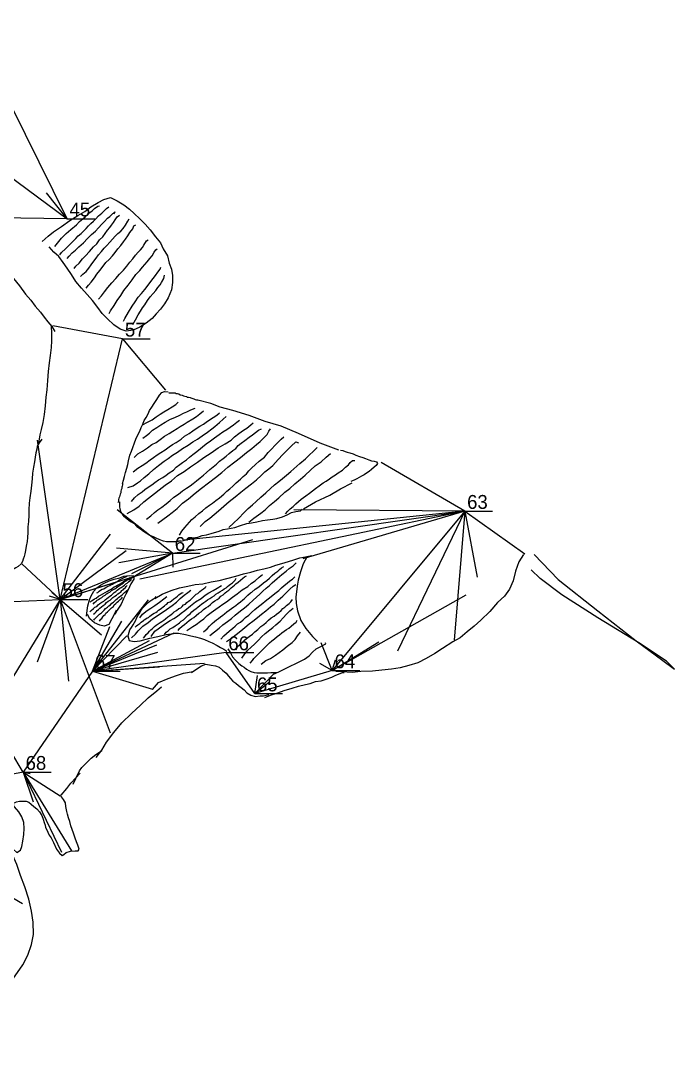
# Model space of a CAD drawing. Extents: x 3.2 to 43.1, y -48.1 to 3.7.
# Drawn here: x 28.92 to 43.08, y -24.89 to -2.64 of the extents above; entities that cross this region are included whole.
import ezdxf

# ---------------------------------------------------------------- set-up
doc = ezdxf.new("R2010")
doc.units = 0
doc.linetypes.add('L_BORDER', pattern=[0])
doc.linetypes.add('L_WALL', pattern=[0])
for name, color, linetype in [('LEG', 1, 'Continuous'), ('SCRAP_0', 7, 'Continuous'), ('SPLAY', 2, 'Continuous'), ('STATION', 3, 'Continuous')]:
    doc.layers.add(name, color=color, linetype=linetype)

msp = doc.modelspace()

# ---------------------------------------------------------------- linework, layer by layer
at = {"layer": 'LEG'}
for p, q in [((24.11, -2.64, -1), (29.93, -6.93, -1)), ((29.78, -15.17, -1), (31.13, -9.53, -1)), ((32.21, -14.17, -1), (38.54, -13.26, -1)), ((38.54, -13.26, -1), (35.67, -16.71, -1)), ((29.78, -15.17, -1), (32.21, -14.17, -1)), ((26.67, -15.31, -1), (29.78, -15.17, -1)), ((33.37, -16.32, -1), (30.48, -16.72, -1)), ((33.99, -17.21, -1), (33.37, -16.32, -1)), ((30.48, -16.72, -1), (28.98, -18.91, -1)), ((35.67, -16.71, -1), (33.99, -17.21, -1)), ((28.98, -18.91, -1), (27.69, -19.16, -1))]:
    msp.add_line(p, q, dxfattribs=at)
at = {"layer": 'SCRAP_0', "color": 90, "linetype": 'L_border', "flags": 128}
for points in [[(29.39, -7.42), (29.52, -7.31), (29.63, -7.21), (29.81, -7.1), (29.99, -6.97), (30.16, -6.86), (30.31, -6.77), (30.44, -6.67), (30.6, -6.58), (30.72, -6.51), (30.87, -6.47), (31.01, -6.54), (31.16, -6.63), (31.28, -6.72), (31.38, -6.82), (31.5, -6.93), (31.62, -7.05), (31.73, -7.17), (31.84, -7.32), (31.95, -7.45), (32.01, -7.58), (32.1, -7.73), (32.14, -7.89), (32.19, -8.02), (32.21, -8.16), (32.21, -8.31), (32.19, -8.47), (32.12, -8.64), (32.04, -8.77), (31.95, -8.89), (31.86, -8.99), (31.77, -9.09), (31.64, -9.19), (31.5, -9.28), (31.36, -9.34), (31.21, -9.36), (31.08, -9.32), (30.94, -9.23), (30.8, -9.1), (30.69, -8.98), (30.59, -8.85), (30.48, -8.7), (30.36, -8.57), (30.24, -8.43), (30.12, -8.29), (30.02, -8.14), (29.93, -8), (29.84, -7.88), (29.75, -7.75), (29.64, -7.65), (29.54, -7.54)], [(29.66, -7.53), (29.72, -7.46), (29.81, -7.35), (29.91, -7.25), (30.01, -7.16), (30.13, -7.06), (30.2, -6.99), (30.27, -6.93), (30.33, -6.88), (30.4, -6.81), (30.47, -6.76), (30.52, -6.71), (30.59, -6.66), (30.63, -6.65)], [(29.77, -7.71), (29.81, -7.66), (29.89, -7.58), (29.97, -7.5), (30.05, -7.42), (30.12, -7.36), (30.17, -7.3), (30.23, -7.25), (30.28, -7.2), (30.34, -7.14), (30.39, -7.08), (30.44, -7.03), (30.5, -6.98), (30.55, -6.93), (30.61, -6.87), (30.68, -6.81), (30.74, -6.75), (30.78, -6.71), (30.83, -6.67)], [(29.93, -7.79), (29.97, -7.74), (30.04, -7.67), (30.11, -7.61), (30.18, -7.54), (30.28, -7.45), (30.37, -7.36), (30.46, -7.27), (30.54, -7.2), (30.61, -7.13), (30.68, -7.05), (30.74, -6.99), (30.8, -6.92), (30.85, -6.88), (30.9, -6.84), (30.96, -6.78), (30.94, -6.83)], [(30.08, -8.01), (30.12, -7.96), (30.19, -7.89), (30.26, -7.8), (30.33, -7.73), (30.41, -7.64), (30.5, -7.54), (30.57, -7.47), (30.63, -7.39), (30.7, -7.32), (30.75, -7.25), (30.8, -7.18), (30.85, -7.12), (30.89, -7.07), (30.93, -7.01), (30.97, -6.95), (31.01, -6.89), (31.06, -6.85)], [(27.8, -7.04), (27.87, -7.21), (28.01, -7.38), (28.17, -7.51), (28.31, -7.67), (28.47, -7.85), (28.6, -8.04), (28.77, -8.22), (28.9, -8.38), (29.03, -8.56), (29.14, -8.69), (29.24, -8.82), (29.35, -8.95), (29.43, -9.06), (29.51, -9.16), (29.6, -9.26), (29.66, -9.37)], [(30.22, -8.18), (30.27, -8.13), (30.34, -8.07), (30.4, -8), (30.45, -7.93), (30.51, -7.85), (30.56, -7.78), (30.61, -7.71), (30.67, -7.64), (30.73, -7.57), (30.79, -7.51), (30.85, -7.44), (30.91, -7.37), (30.97, -7.31), (31.03, -7.25), (31.09, -7.2), (31.14, -7.14), (31.19, -7.07), (31.24, -6.98), (31.27, -6.93)], [(30.34, -8.43), (30.39, -8.37), (30.45, -8.3), (30.52, -8.21), (30.57, -8.13), (30.64, -8.05), (30.71, -7.96), (30.77, -7.88), (30.84, -7.81), (30.91, -7.73), (30.97, -7.66), (31.03, -7.58), (31.09, -7.51), (31.15, -7.43), (31.19, -7.37), (31.24, -7.3), (31.29, -7.23), (31.35, -7.15), (31.37, -7.08), (31.42, -7.06)], [(30.61, -8.67), (30.67, -8.6), (30.74, -8.51), (30.81, -8.42), (30.9, -8.32), (30.98, -8.22), (31.06, -8.13), (31.15, -8.04), (31.22, -7.96), (31.29, -7.87), (31.35, -7.8), (31.41, -7.72), (31.47, -7.65), (31.52, -7.6), (31.56, -7.55), (31.59, -7.5), (31.65, -7.41), (31.68, -7.39)], [(30.84, -8.98), (30.87, -8.92), (30.95, -8.81), (31.01, -8.7), (31.09, -8.59), (31.16, -8.48), (31.25, -8.37), (31.34, -8.25), (31.42, -8.14), (31.5, -8.05), (31.56, -7.98), (31.61, -7.92), (31.66, -7.86), (31.72, -7.79), (31.77, -7.73), (31.81, -7.65), (31.85, -7.6), (31.88, -7.58)], [(31.15, -9.15), (31.18, -9.09), (31.26, -8.95), (31.34, -8.82), (31.4, -8.73), (31.47, -8.63), (31.54, -8.55), (31.61, -8.46), (31.68, -8.37), (31.74, -8.29), (31.79, -8.22), (31.84, -8.16), (31.89, -8.09), (31.94, -8.02), (31.96, -7.98)], [(31.35, -9.22), (31.41, -9.12), (31.47, -9.01), (31.52, -8.93), (31.56, -8.86), (31.61, -8.79), (31.67, -8.7), (31.73, -8.62), (31.79, -8.55), (31.85, -8.48), (31.89, -8.42), (31.94, -8.36), (31.97, -8.31), (32.02, -8.22), (32.04, -8.15)], [(29.58, -9.25), (29.59, -9.42), (29.59, -9.57), (29.58, -9.72), (29.56, -9.89), (29.54, -10.05), (29.52, -10.24), (29.5, -10.43), (29.49, -10.63), (29.47, -10.79), (29.45, -10.98), (29.43, -11.17), (29.4, -11.34), (29.37, -11.49), (29.34, -11.61), (29.32, -11.7), (29.31, -11.77)], [(31.13, -12.66), (31.15, -12.59), (31.17, -12.51), (31.19, -12.42), (31.22, -12.33), (31.24, -12.25), (31.26, -12.17), (31.29, -12.05), (31.32, -11.96), (31.35, -11.88), (31.39, -11.78), (31.42, -11.7), (31.46, -11.61), (31.5, -11.53), (31.53, -11.45), (31.57, -11.38), (31.6, -11.3), (31.64, -11.23), (31.68, -11.15), (31.71, -11.08), (31.76, -11.01), (31.81, -10.93), (31.87, -10.84), (31.93, -10.75), (31.98, -10.69), (32.04, -10.67), (32.12, -10.68)], [(31.56, -11.39), (31.67, -11.33), (31.77, -11.28), (31.86, -11.22), (31.94, -11.16), (32.02, -11.11), (32.11, -11.06), (32.2, -11), (32.28, -10.95), (32.33, -10.9)], [(32.13, -10.7), (32.16, -10.7), (32.2, -10.7), (32.23, -10.7), (32.27, -10.7), (32.29, -10.71), (32.32, -10.71), (32.35, -10.72), (32.38, -10.74), (32.42, -10.75), (32.45, -10.76), (32.48, -10.77), (32.51, -10.78), (32.53, -10.79), (32.56, -10.79), (32.59, -10.8), (32.61, -10.81), (32.65, -10.82), (32.67, -10.83), (32.7, -10.84), (32.73, -10.85), (32.75, -10.85), (32.77, -10.86)], [(35.81, -11.94), (35.41, -11.79), (34.94, -11.58), (34.56, -11.42), (34.22, -11.32), (33.87, -11.19), (33.52, -11.08), (33.24, -11.01), (33.04, -10.93), (32.76, -10.86)], [(31.38, -12.1), (31.46, -12.02), (31.56, -11.96), (31.67, -11.89), (31.76, -11.82), (31.86, -11.77), (31.94, -11.71), (32.04, -11.64), (32.14, -11.58), (32.22, -11.53), (32.31, -11.47), (32.38, -11.43), (32.46, -11.38), (32.53, -11.33), (32.65, -11.26), (32.73, -11.21), (32.8, -11.15), (32.88, -11.09)], [(31.57, -11.68), (31.65, -11.62), (31.71, -11.57), (31.78, -11.51), (31.87, -11.45), (31.96, -11.39), (32.05, -11.33), (32.17, -11.27), (32.26, -11.23), (32.37, -11.18), (32.45, -11.14), (32.52, -11.11), (32.61, -11.07), (32.7, -11.03)], [(31.24, -12.75), (31.36, -12.71), (31.45, -12.65), (31.52, -12.6), (31.6, -12.53), (31.7, -12.45), (31.8, -12.36), (31.91, -12.27), (32.03, -12.18), (32.12, -12.12), (32.21, -12.05), (32.32, -11.98), (32.43, -11.9), (32.55, -11.83), (32.65, -11.76), (32.75, -11.7), (32.85, -11.63), (32.97, -11.55), (33.06, -11.48), (33.13, -11.43), (33.23, -11.34), (33.31, -11.27), (33.37, -11.21)], [(31.32, -13.05), (31.39, -12.97), (31.47, -12.9), (31.55, -12.84), (31.61, -12.79), (31.68, -12.74), (31.76, -12.69), (31.83, -12.64), (31.91, -12.58), (32, -12.53), (32.07, -12.48), (32.14, -12.43), (32.23, -12.37), (32.29, -12.31), (32.37, -12.25), (32.43, -12.21), (32.51, -12.15), (32.58, -12.09), (32.65, -12.03), (32.71, -11.99), (32.77, -11.94), (32.86, -11.87), (32.94, -11.8), (33.03, -11.74), (33.12, -11.67), (33.22, -11.6), (33.3, -11.54), (33.39, -11.49), (33.46, -11.44), (33.53, -11.39), (33.6, -11.33), (33.66, -11.29)], [(31.36, -12.41), (31.46, -12.33), (31.55, -12.27), (31.63, -12.22), (31.73, -12.15), (31.8, -12.1), (31.88, -12.04), (31.96, -11.99), (32.05, -11.93), (32.14, -11.87), (32.21, -11.82), (32.29, -11.77), (32.4, -11.7), (32.47, -11.64), (32.57, -11.58), (32.65, -11.52), (32.72, -11.47), (32.8, -11.42), (32.88, -11.38), (32.94, -11.33), (33.01, -11.28), (33.09, -11.23), (33.17, -11.18), (33.23, -11.13)], [(31.23, -13.31), (31.37, -13.23), (31.49, -13.15), (31.59, -13.06), (31.69, -12.98), (31.82, -12.88), (31.92, -12.8), (32.05, -12.7), (32.19, -12.6), (32.32, -12.49), (32.46, -12.4), (32.6, -12.3), (32.75, -12.2), (32.89, -12.1), (33.05, -12), (33.2, -11.89), (33.35, -11.8), (33.48, -11.72), (33.55, -11.65), (33.65, -11.58), (33.75, -11.51), (33.82, -11.46), (33.91, -11.39), (33.96, -11.35)], [(31.65, -13.43), (31.74, -13.36), (31.82, -13.29), (31.89, -13.23), (31.98, -13.17), (32.07, -13.1), (32.16, -13.03), (32.24, -12.96), (32.34, -12.89), (32.43, -12.82), (32.51, -12.76), (32.59, -12.71), (32.66, -12.66), (32.73, -12.6), (32.81, -12.54), (32.88, -12.48), (32.95, -12.42), (33.02, -12.36), (33.09, -12.3), (33.16, -12.24), (33.23, -12.18), (33.31, -12.12), (33.37, -12.07), (33.44, -12.01), (33.52, -11.95), (33.58, -11.9), (33.63, -11.84), (33.7, -11.79), (33.78, -11.73), (33.87, -11.66), (33.94, -11.61), (34.01, -11.56), (34.07, -11.51), (34.14, -11.48)], [(31.89, -13.52), (32, -13.44), (32.11, -13.36), (32.2, -13.29), (32.31, -13.2), (32.43, -13.09), (32.56, -12.99), (32.7, -12.87), (32.84, -12.76), (32.99, -12.65), (33.14, -12.53), (33.28, -12.42), (33.41, -12.31), (33.56, -12.19), (33.68, -12.1), (33.81, -11.99), (33.93, -11.9), (34.03, -11.82), (34.11, -11.75), (34.18, -11.68), (34.26, -11.6), (34.3, -11.53), (34.33, -11.48)], [(29.38, -11.7), (29.32, -11.78), (29.28, -11.85), (29.27, -11.92), (29.25, -12), (29.24, -12.09), (29.22, -12.19), (29.2, -12.31), (29.18, -12.44), (29.17, -12.56), (29.16, -12.7), (29.14, -12.83), (29.12, -12.97), (29.11, -13.09), (29.1, -13.23), (29.1, -13.35), (29.09, -13.48), (29.08, -13.6), (29.08, -13.72), (29.07, -13.83), (29.06, -13.92), (29.04, -14.02), (29.03, -14.11), (29.01, -14.18), (29, -14.24), (28.98, -14.3), (28.96, -14.35), (28.93, -14.4), (28.87, -14.46), (28.82, -14.49), (28.78, -14.51), (28.7, -14.53), (28.61, -14.54), (28.54, -14.55), (28.48, -14.55)], [(32.36, -13.78), (32.41, -13.69), (32.48, -13.61), (32.58, -13.5), (32.63, -13.44), (32.7, -13.38), (32.78, -13.31), (32.86, -13.25), (32.93, -13.19), (33.01, -13.13), (33.08, -13.09), (33.15, -13.03), (33.23, -12.97), (33.32, -12.89), (33.39, -12.83), (33.45, -12.78), (33.52, -12.72), (33.59, -12.65), (33.68, -12.57), (33.74, -12.51), (33.81, -12.45), (33.86, -12.39), (33.92, -12.33), (34.01, -12.25), (34.09, -12.18), (34.2, -12.09), (34.28, -11.99), (34.36, -11.91), (34.43, -11.84), (34.49, -11.77), (34.56, -11.7), (34.62, -11.65)], [(32.81, -13.59), (32.92, -13.48), (33.02, -13.41), (33.11, -13.33), (33.21, -13.25), (33.32, -13.15), (33.44, -13.05), (33.57, -12.95), (33.69, -12.85), (33.8, -12.76), (33.92, -12.67), (34.03, -12.58), (34.13, -12.49), (34.21, -12.41), (34.3, -12.34), (34.38, -12.27), (34.5, -12.14), (34.6, -12.03), (34.7, -11.93), (34.78, -11.85), (34.88, -11.76), (34.94, -11.78)], [(33.43, -13.61), (33.53, -13.52), (33.64, -13.42), (33.76, -13.29), (33.85, -13.2), (33.94, -13.12), (34.02, -13.05), (34.12, -12.96), (34.23, -12.86), (34.33, -12.77), (34.42, -12.69), (34.51, -12.62), (34.59, -12.55), (34.68, -12.48), (34.77, -12.4), (34.84, -12.34), (34.97, -12.23), (35.09, -12.13), (35.18, -12.04), (35.26, -11.97), (35.34, -11.88)], [(33.86, -13.5), (33.97, -13.41), (34.12, -13.3), (34.22, -13.23), (34.31, -13.14), (34.42, -13.05), (34.51, -12.97), (34.64, -12.85), (34.75, -12.77), (34.86, -12.67), (34.98, -12.57), (35.08, -12.48), (35.2, -12.37), (35.3, -12.28), (35.43, -12.19), (35.54, -12.09), (35.63, -12.01)], [(35.85, -11.94), (35.9, -11.95), (35.95, -11.97), (35.99, -11.98), (36.05, -12), (36.12, -12.02), (36.18, -12.05), (36.26, -12.08), (36.33, -12.1), (36.39, -12.12), (36.46, -12.15), (36.52, -12.17), (36.58, -12.18), (36.63, -12.19), (36.65, -12.23), (36.62, -12.27), (36.58, -12.31), (36.52, -12.36), (36.47, -12.4), (36.43, -12.42), (36.36, -12.47), (36.3, -12.5), (36.25, -12.53), (36.2, -12.56), (36.16, -12.58), (36.11, -12.6), (36.07, -12.62)], [(34.66, -13.32), (34.71, -13.26), (34.76, -13.21), (34.82, -13.16), (34.88, -13.1), (34.94, -13.05), (35, -13), (35.1, -12.93), (35.18, -12.87), (35.24, -12.82), (35.31, -12.77), (35.39, -12.71), (35.47, -12.65), (35.54, -12.61), (35.61, -12.56), (35.67, -12.52), (35.74, -12.47), (35.8, -12.43), (35.89, -12.37), (35.96, -12.31), (36.02, -12.26), (36.06, -12.21), (36.11, -12.16), (36.16, -12.16)], [(31.13, -12.64), (31.13, -12.67), (31.13, -12.69), (31.12, -12.72), (31.11, -12.74), (31.11, -12.77), (31.1, -12.8), (31.09, -12.83), (31.09, -12.86), (31.08, -12.89), (31.07, -12.92), (31.06, -12.95), (31.05, -12.98), (31.04, -13.01), (31.04, -13.05), (31.03, -13.08)], [(35.05, -13.21), (35.31, -13.06), (35.62, -12.91), (35.85, -12.78), (36.1, -12.65)], [(31.06, -13.06), (31.06, -13.09), (31.06, -13.13), (31.06, -13.17), (31.07, -13.2), (31.08, -13.24), (31.09, -13.28), (31.11, -13.31), (31.13, -13.34), (31.15, -13.36), (31.18, -13.38)], [(32.39, -13.91), (32.53, -13.87), (32.66, -13.84), (32.76, -13.82), (32.85, -13.79), (32.95, -13.77), (33.05, -13.74), (33.22, -13.69), (33.31, -13.66), (33.4, -13.64), (33.56, -13.61), (33.68, -13.57), (33.82, -13.53), (33.92, -13.51), (34.04, -13.49), (34.16, -13.46), (34.27, -13.45), (34.38, -13.43), (34.47, -13.42), (34.59, -13.38), (34.69, -13.34), (34.79, -13.29), (34.88, -13.27), (34.98, -13.25), (35.02, -13.22)], [(31.16, -13.37), (31.22, -13.42), (31.3, -13.48), (31.38, -13.53), (31.44, -13.59), (31.52, -13.64), (31.58, -13.69), (31.64, -13.73), (31.72, -13.78), (31.79, -13.81), (31.85, -13.84), (31.93, -13.87), (32.01, -13.9), (32.09, -13.92)], [(32.08, -13.92), (32.1, -13.92), (32.11, -13.92), (32.13, -13.92), (32.15, -13.92), (32.17, -13.92), (32.19, -13.92), (32.21, -13.92), (32.23, -13.92), (32.25, -13.92), (32.27, -13.92), (32.29, -13.92), (32.3, -13.91), (32.32, -13.91), (32.34, -13.91), (32.35, -13.9), (32.36, -13.9), (32.38, -13.9), (32.39, -13.9)], [(31.83, -15.15), (31.99, -15.06), (32.18, -14.98), (32.36, -14.92), (32.54, -14.88), (32.7, -14.85), (32.87, -14.83), (33.05, -14.79), (33.22, -14.76), (33.39, -14.72), (33.58, -14.67), (33.75, -14.62), (33.91, -14.58), (34.05, -14.54), (34.19, -14.51), (34.33, -14.47), (34.45, -14.43), (34.58, -14.39), (34.72, -14.35), (34.84, -14.31), (34.97, -14.27), (35.13, -14.24), (35.22, -14.22)], [(35.13, -14.24), (35.04, -14.4), (34.98, -14.57), (34.93, -14.75), (34.91, -14.88), (34.88, -15.12), (34.89, -15.26), (34.92, -15.42), (34.99, -15.63), (35.1, -15.8), (35.24, -15.97), (35.35, -16.08)], [(39.81, -14.2), (39.71, -14.36), (39.64, -14.56), (39.59, -14.77), (39.51, -14.95), (39.4, -15.1), (39.25, -15.24), (39.08, -15.43), (38.89, -15.62), (38.74, -15.75), (38.59, -15.87), (38.44, -16), (38.28, -16.09), (38.06, -16.23), (37.89, -16.34), (37.7, -16.45), (37.52, -16.54), (37.33, -16.6), (37.14, -16.65), (36.95, -16.68), (36.74, -16.7), (36.54, -16.72), (36.29, -16.73), (36.1, -16.75), (35.88, -16.74), (35.75, -16.73)], [(40.04, -14.2), (40.56, -14.74), (41.42, -15.42), (42.25, -16.07), (42.83, -16.49), (43.08, -16.68), (42.91, -16.51), (42.31, -16.11), (41.42, -15.57), (40.64, -15.07), (40.17, -14.72), (39.98, -14.53)], [(32.88, -15.87), (32.96, -15.81), (33.01, -15.75), (33.07, -15.69), (33.12, -15.65), (33.16, -15.61), (33.21, -15.58), (33.25, -15.55), (33.3, -15.51), (33.34, -15.48), (33.39, -15.44), (33.44, -15.4), (33.49, -15.37), (33.54, -15.33), (33.58, -15.3), (33.63, -15.26), (33.68, -15.22), (33.73, -15.18), (33.77, -15.15), (33.81, -15.11), (33.84, -15.08), (33.9, -15.03), (33.93, -15.01), (34, -14.95), (34.06, -14.91), (34.12, -14.86), (34.18, -14.81), (34.25, -14.76), (34.31, -14.71), (34.37, -14.65), (34.43, -14.6), (34.49, -14.56), (34.53, -14.52), (34.57, -14.49), (34.62, -14.46)], [(33.02, -15.95), (33.12, -15.87), (33.22, -15.79), (33.3, -15.72), (33.4, -15.65), (33.49, -15.58), (33.57, -15.51), (33.68, -15.42), (33.77, -15.35), (33.86, -15.27), (33.96, -15.19), (34.03, -15.12), (34.1, -15.06), (34.17, -14.99), (34.24, -14.93), (34.31, -14.87), (34.37, -14.81), (34.48, -14.72), (34.58, -14.63), (34.67, -14.56), (34.74, -14.5), (34.82, -14.44), (34.89, -14.38)], [(30.35, -15.53), (30.36, -15.41), (30.38, -15.31), (30.41, -15.18), (30.45, -15.09), (30.51, -14.99), (30.57, -14.92), (30.65, -14.86), (30.73, -14.82), (30.84, -14.77), (30.95, -14.73), (31.07, -14.7), (31.16, -14.67), (31.27, -14.65), (31.37, -14.66), (31.37, -14.73), (31.31, -14.83), (31.25, -14.96), (31.2, -15.06), (31.15, -15.16), (31.1, -15.27), (31.01, -15.4), (30.96, -15.5)], [(30.57, -15.03), (30.59, -15.02), (30.62, -14.99), (30.65, -14.97), (30.69, -14.95), (30.72, -14.94), (30.75, -14.92), (30.79, -14.9), (30.82, -14.88), (30.85, -14.87), (30.88, -14.85), (30.91, -14.84), (30.94, -14.82), (30.96, -14.81), (30.99, -14.79), (31.01, -14.78), (31.05, -14.75), (31.09, -14.73), (31.12, -14.72), (31.15, -14.7), (31.18, -14.69), (31.2, -14.68), (31.23, -14.67)], [(32.33, -15.84), (32.36, -15.8), (32.42, -15.75), (32.47, -15.71), (32.52, -15.67), (32.57, -15.63), (32.62, -15.59), (32.67, -15.56), (32.72, -15.52), (32.78, -15.47), (32.83, -15.44), (32.88, -15.39), (32.93, -15.35), (32.98, -15.32), (33.03, -15.28), (33.08, -15.24), (33.13, -15.2), (33.18, -15.17), (33.22, -15.14), (33.26, -15.1), (33.31, -15.07), (33.35, -15.03), (33.39, -15), (33.43, -14.97), (33.48, -14.92), (33.52, -14.89), (33.55, -14.86), (33.58, -14.83), (33.63, -14.8), (33.68, -14.75), (33.73, -14.71), (33.77, -14.68), (33.81, -14.66)], [(32.52, -15.84), (32.65, -15.76), (32.72, -15.71), (32.82, -15.64), (32.89, -15.59), (32.96, -15.52), (33.05, -15.45), (33.15, -15.38), (33.22, -15.33), (33.3, -15.27), (33.38, -15.22), (33.51, -15.12), (33.61, -15.05), (33.72, -14.96), (33.84, -14.89), (33.92, -14.82), (34, -14.77), (34.09, -14.69), (34.16, -14.63)], [(33.26, -16.03), (33.32, -15.96), (33.38, -15.91), (33.44, -15.86), (33.52, -15.79), (33.57, -15.75), (33.62, -15.7), (33.68, -15.66), (33.74, -15.61), (33.79, -15.56), (33.86, -15.51), (33.92, -15.45), (33.99, -15.39), (34.04, -15.35), (34.1, -15.3), (34.17, -15.25), (34.22, -15.21), (34.28, -15.16), (34.35, -15.11), (34.43, -15.04), (34.51, -14.98), (34.57, -14.92), (34.63, -14.87), (34.69, -14.82), (34.75, -14.77), (34.81, -14.73), (34.86, -14.68)], [(30.42, -15.44), (30.45, -15.41), (30.5, -15.37), (30.53, -15.34), (30.57, -15.32), (30.6, -15.29), (30.64, -15.26), (30.68, -15.23), (30.72, -15.21), (30.75, -15.18), (30.79, -15.15), (30.82, -15.13), (30.85, -15.1), (30.89, -15.08), (30.92, -15.05), (30.95, -15.02), (30.98, -15), (31.01, -14.97), (31.04, -14.95), (31.07, -14.93), (31.1, -14.91), (31.14, -14.88), (31.17, -14.86), (31.2, -14.83), (31.23, -14.82), (31.26, -14.79), (31.29, -14.77), (31.31, -14.75), (31.32, -14.74)], [(30.43, -15.23), (30.46, -15.2), (30.49, -15.18), (30.52, -15.16), (30.56, -15.14), (30.61, -15.1), (30.65, -15.08), (30.7, -15.05), (30.75, -15.02), (30.8, -14.99), (30.84, -14.97), (30.88, -14.95), (30.91, -14.93), (30.95, -14.9), (30.98, -14.88), (31.02, -14.86), (31.05, -14.85), (31.08, -14.83), (31.11, -14.81), (31.14, -14.79), (31.17, -14.77), (31.19, -14.76), (31.22, -14.74), (31.25, -14.72), (31.28, -14.7), (31.29, -14.69)], [(30.49, -15.27), (30.52, -15.24), (30.56, -15.21), (30.58, -15.19), (30.61, -15.17), (30.64, -15.15), (30.68, -15.13), (30.71, -15.1), (30.75, -15.08), (30.78, -15.05), (30.82, -15.03), (30.85, -15.01), (30.89, -14.98), (30.92, -14.96), (30.96, -14.94), (30.99, -14.92), (31.02, -14.9), (31.06, -14.87), (31.09, -14.85), (31.12, -14.83), (31.14, -14.82), (31.18, -14.78), (31.22, -14.76), (31.25, -14.73), (31.27, -14.72), (31.29, -14.7)], [(30.5, -15.49), (30.53, -15.47), (30.56, -15.44), (30.58, -15.41), (30.61, -15.39), (30.64, -15.36), (30.67, -15.33), (30.71, -15.3), (30.75, -15.27), (30.78, -15.24), (30.82, -15.21), (30.86, -15.19), (30.89, -15.16), (30.92, -15.13), (30.96, -15.1), (31, -15.08), (31.03, -15.05), (31.06, -15.03), (31.09, -15.01), (31.11, -14.98), (31.14, -14.96), (31.16, -14.94), (31.19, -14.91), (31.21, -14.89), (31.23, -14.87)], [(31.58, -16.01), (31.61, -15.97), (31.64, -15.93), (31.68, -15.89), (31.71, -15.86), (31.74, -15.83), (31.78, -15.8), (31.82, -15.76), (31.86, -15.73), (31.9, -15.7), (31.94, -15.67), (31.98, -15.65), (32.02, -15.62), (32.06, -15.59), (32.11, -15.55), (32.15, -15.52), (32.18, -15.5), (32.22, -15.47), (32.25, -15.44), (32.3, -15.41), (32.35, -15.37), (32.39, -15.35), (32.42, -15.32), (32.45, -15.29), (32.49, -15.27), (32.52, -15.24), (32.56, -15.21), (32.59, -15.19), (32.62, -15.16), (32.65, -15.13), (32.69, -15.09), (32.72, -15.06), (32.76, -15.04), (32.8, -15), (32.84, -14.97), (32.88, -14.94), (32.92, -14.91), (32.94, -14.89)], [(31.75, -15.97), (31.83, -15.86), (31.9, -15.81), (32.01, -15.73), (32.08, -15.68), (32.16, -15.63), (32.24, -15.58), (32.32, -15.53), (32.4, -15.47), (32.48, -15.41), (32.6, -15.31), (32.71, -15.22), (32.83, -15.15), (32.92, -15.08), (33, -15.03), (33.09, -14.98), (33.18, -14.93), (33.27, -14.87)], [(32.04, -15.93), (32.07, -15.88), (32.12, -15.85), (32.16, -15.81), (32.22, -15.78), (32.27, -15.74), (32.33, -15.7), (32.36, -15.68), (32.4, -15.64), (32.45, -15.61), (32.48, -15.58), (32.51, -15.55), (32.54, -15.52), (32.59, -15.48), (32.63, -15.44), (32.67, -15.4), (32.72, -15.37), (32.76, -15.34), (32.8, -15.3), (32.84, -15.27), (32.89, -15.24), (32.93, -15.21), (32.97, -15.18), (33.02, -15.15), (33.06, -15.12), (33.11, -15.09), (33.15, -15.06), (33.2, -15.03), (33.24, -15), (33.29, -14.97), (33.33, -14.94), (33.37, -14.92), (33.4, -14.89), (33.44, -14.86), (33.47, -14.84), (33.51, -14.81), (33.54, -14.78), (33.57, -14.75), (33.59, -14.71)], [(33.38, -16.08), (33.49, -16.01), (33.59, -15.93), (33.69, -15.85), (33.78, -15.78), (33.87, -15.7), (33.95, -15.64), (34.05, -15.56), (34.14, -15.49), (34.23, -15.42), (34.33, -15.33), (34.41, -15.27), (34.5, -15.19), (34.6, -15.1), (34.67, -15.03), (34.75, -14.95), (34.82, -14.88), (34.88, -14.85)], [(30.51, -15.62), (30.52, -15.6), (30.55, -15.57), (30.57, -15.55), (30.6, -15.52), (30.63, -15.49), (30.67, -15.46), (30.7, -15.43), (30.73, -15.4), (30.76, -15.37), (30.8, -15.34), (30.83, -15.31), (30.87, -15.29), (30.9, -15.25), (30.93, -15.23), (30.96, -15.2), (30.99, -15.17), (31.02, -15.15), (31.04, -15.13), (31.07, -15.11), (31.09, -15.09), (31.12, -15.07), (31.14, -15.05), (31.17, -15.02), (31.2, -15), (31.22, -14.98), (31.24, -14.96)], [(30.63, -15.64), (30.66, -15.6), (30.68, -15.58), (30.7, -15.55), (30.72, -15.52), (30.75, -15.5), (30.77, -15.47), (30.8, -15.44), (30.83, -15.41), (30.86, -15.38), (30.89, -15.35), (30.93, -15.32), (30.95, -15.29), (30.98, -15.26), (31.01, -15.23), (31.04, -15.21), (31.06, -15.19), (31.08, -15.17), (31.11, -15.14), (31.13, -15.12)], [(31.24, -15.97), (31.26, -15.93), (31.27, -15.88), (31.29, -15.83), (31.32, -15.78), (31.36, -15.72), (31.39, -15.67), (31.42, -15.62), (31.44, -15.56), (31.47, -15.51), (31.5, -15.46), (31.53, -15.4), (31.56, -15.36), (31.6, -15.32), (31.64, -15.28), (31.68, -15.24), (31.72, -15.21), (31.76, -15.18), (31.8, -15.16), (31.84, -15.13), (31.86, -15.11)], [(31.32, -16), (31.41, -15.92), (31.47, -15.85), (31.57, -15.75), (31.68, -15.67), (31.78, -15.59), (31.86, -15.54), (31.93, -15.49), (32.01, -15.44), (32.08, -15.39), (32.2, -15.3), (32.3, -15.23), (32.38, -15.15), (32.46, -15.08), (32.54, -15.02), (32.61, -14.97)], [(31.4, -15.77), (31.43, -15.74), (31.46, -15.72), (31.5, -15.69), (31.53, -15.66), (31.58, -15.63), (31.6, -15.61), (31.63, -15.59), (31.66, -15.57), (31.69, -15.56), (31.72, -15.53), (31.75, -15.51), (31.78, -15.49), (31.81, -15.47), (31.85, -15.45), (31.88, -15.43), (31.91, -15.4), (31.94, -15.38), (31.97, -15.36), (32.01, -15.33), (32.04, -15.31), (32.06, -15.29), (32.09, -15.27), (32.12, -15.24), (32.16, -15.22), (32.19, -15.2), (32.24, -15.16), (32.28, -15.13), (32.32, -15.1), (32.35, -15.07), (32.38, -15.05), (32.41, -15.03), (32.44, -15.02)], [(31.5, -15.57), (31.56, -15.49), (31.66, -15.41), (31.74, -15.36), (31.83, -15.3), (31.93, -15.23), (32.02, -15.16), (32.09, -15.11)], [(33.59, -16.26), (33.62, -16.19), (33.66, -16.15), (33.71, -16.11), (33.76, -16.06), (33.82, -16.01), (33.87, -15.97), (33.94, -15.92), (33.99, -15.87), (34.06, -15.82), (34.12, -15.76), (34.19, -15.71), (34.24, -15.67), (34.29, -15.62), (34.35, -15.57), (34.41, -15.53), (34.46, -15.49), (34.51, -15.45), (34.56, -15.41), (34.6, -15.37), (34.64, -15.34), (34.68, -15.3), (34.74, -15.26), (34.77, -15.22), (34.81, -15.17)], [(30.99, -15.4), (30.95, -15.5), (30.9, -15.59), (30.83, -15.71), (30.73, -15.75), (30.64, -15.73), (30.52, -15.68), (30.42, -15.59), (30.37, -15.5)], [(33.71, -16.44), (33.78, -16.35), (33.84, -16.27), (33.91, -16.21), (33.99, -16.13), (34.07, -16.05), (34.14, -15.98), (34.22, -15.91), (34.32, -15.83), (34.38, -15.78), (34.45, -15.72), (34.54, -15.64), (34.61, -15.57), (34.68, -15.49), (34.75, -15.42), (34.82, -15.36)], [(33.89, -16.55), (33.94, -16.49), (33.97, -16.45), (34.02, -16.4), (34.06, -16.36), (34.1, -16.32), (34.15, -16.27), (34.2, -16.22), (34.25, -16.17), (34.31, -16.11), (34.36, -16.07), (34.42, -16.02), (34.48, -15.97), (34.53, -15.94), (34.58, -15.89), (34.63, -15.86), (34.68, -15.82), (34.73, -15.79), (34.78, -15.75), (34.84, -15.7), (34.89, -15.66), (34.91, -15.62)], [(31.24, -15.96), (31.27, -16.06), (31.38, -16.08), (31.51, -16.07), (31.72, -16.01), (31.89, -15.97), (32.07, -15.93), (32.23, -15.91)], [(32.23, -15.9), (32.34, -15.9), (32.49, -15.93), (32.61, -15.96), (32.71, -15.98), (32.82, -16.01), (32.9, -16.04), (33, -16.08), (33.07, -16.11), (33.18, -16.17), (33.25, -16.21), (33.32, -16.25), (33.39, -16.29)], [(34.13, -16.57), (34.23, -16.49), (34.33, -16.45), (34.44, -16.38), (34.52, -16.32), (34.6, -16.26), (34.69, -16.18), (34.8, -16.1), (34.87, -16.04), (34.92, -15.96), (34.98, -15.88)], [(33.41, -16.24), (33.47, -16.33), (33.51, -16.41), (33.57, -16.48), (33.65, -16.56), (33.71, -16.61), (33.76, -16.64), (33.81, -16.68), (33.86, -16.71), (33.91, -16.73), (33.98, -16.75), (34.04, -16.76), (34.12, -16.76), (34.2, -16.76), (34.27, -16.76), (34.34, -16.75), (34.41, -16.75), (34.48, -16.75)], [(34.42, -16.78), (34.54, -16.72), (34.73, -16.63), (34.91, -16.54), (35.07, -16.46), (35.17, -16.39), (35.24, -16.31), (35.32, -16.24), (35.42, -16.19), (35.53, -16.13), (35.52, -16.11)], [(32.62, -16.75), (32.74, -16.67), (32.84, -16.61), (32.93, -16.57), (33.05, -16.59), (33.14, -16.61), (33.22, -16.64), (33.29, -16.7), (33.37, -16.77), (33.42, -16.83), (33.47, -16.88), (33.52, -16.94), (33.58, -16.98), (33.64, -17.03), (33.7, -17.08), (33.76, -17.13), (33.82, -17.19), (33.91, -17.24), (34, -17.27), (34.11, -17.26), (34.18, -17.26), (34.3, -17.23)], [(31.78, -17.12), (31.91, -16.97), (32.12, -16.88), (32.3, -16.82), (32.45, -16.77), (32.66, -16.73)], [(34.21, -17.29), (34.33, -17.24), (34.49, -17.19), (34.63, -17.14), (34.8, -17.09), (34.94, -17.05), (35.09, -17.01), (35.19, -16.99), (35.31, -16.95), (35.43, -16.93), (35.54, -16.9), (35.66, -16.85), (35.75, -16.81), (35.88, -16.76), (35.93, -16.75)], [(30.56, -18.59), (30.68, -18.43), (30.78, -18.26), (30.94, -18.05), (31.11, -17.84), (31.32, -17.64), (31.52, -17.46), (31.68, -17.3), (31.87, -17.15), (31.97, -17.06)], [(30.06, -19.17), (30.12, -19.05), (30.2, -18.88), (30.25, -18.81), (30.32, -18.74), (30.45, -18.61), (30.55, -18.53), (30.63, -18.48), (30.68, -18.44)], [(29.8, -19.41), (29.92, -19.26), (30.01, -19.15), (30.12, -19.03), (30.21, -18.93)], [(26.5, -19.58), (26.62, -19.54), (26.78, -19.5), (26.9, -19.5), (27.01, -19.5), (27.15, -19.53), (27.29, -19.55), (27.44, -19.57), (27.55, -19.6), (27.67, -19.63), (27.79, -19.66), (27.91, -19.7), (28.03, -19.77), (28.13, -19.82), (28.25, -19.93), (28.34, -20.02), (28.42, -20.12), (28.49, -20.22), (28.56, -20.3), (28.63, -20.38), (28.68, -20.46), (28.76, -20.58), (28.84, -20.65), (28.92, -20.6), (28.95, -20.52), (28.97, -20.4), (28.99, -20.26), (29, -20.13), (28.99, -20), (28.95, -19.88), (28.88, -19.77), (28.79, -19.66), (28.7, -19.57), (28.62, -19.5)], [(28.78, -19.63), (28.75, -19.59), (28.83, -19.55), (28.9, -19.54), (28.99, -19.54), (29.04, -19.54), (29.1, -19.56), (29.15, -19.6), (29.21, -19.65), (29.27, -19.7), (29.33, -19.77), (29.38, -19.85), (29.41, -19.93), (29.43, -20), (29.45, -20.06), (29.46, -20.11), (29.49, -20.16), (29.51, -20.21), (29.54, -20.27), (29.58, -20.33), (29.61, -20.39), (29.63, -20.43)], [(29.58, -20.33), (29.63, -20.43), (29.7, -20.58), (29.76, -20.66), (29.82, -20.71), (29.86, -20.69), (29.91, -20.65), (30, -20.62), (30.1, -20.61), (30.17, -20.61), (30.19, -20.58), (30.16, -20.49), (30.13, -20.42), (30.1, -20.34), (30.07, -20.23), (30.04, -20.15), (30.01, -20.07), (29.99, -19.98), (29.96, -19.9), (29.94, -19.82), (29.92, -19.76), (29.9, -19.65), (29.89, -19.57), (29.85, -19.5), (29.81, -19.44), (29.77, -19.41)]]:
    msp.add_lwpolyline(points, dxfattribs=at)
at = {"layer": 'SCRAP_0', "color": 10, "linetype": 'L_wall', "flags": 128}
msp.add_lwpolyline([(26.05, -24.89), (26.3, -24.82), (26.6, -24.7), (26.81, -24.62), (27.03, -24.54), (27.26, -24.44), (27.48, -24.32), (27.7, -24.21), (27.89, -24.11), (28.1, -23.98), (28.27, -23.86), (28.45, -23.71), (28.64, -23.54), (28.8, -23.32), (28.97, -23.08), (29.08, -22.87), (29.16, -22.64), (29.2, -22.42), (29.19, -22.16), (29.16, -21.92), (29.1, -21.66), (29.01, -21.39), (28.92, -21.15), (28.84, -20.91), (28.73, -20.66), (28.63, -20.44), (28.54, -20.24), (28.42, -20.05), (28.34, -19.84), (28.24, -19.61), (28.15, -19.38), (28.06, -19.13), (27.97, -18.91), (27.87, -18.68), (27.77, -18.47), (27.66, -18.27), (27.53, -18.09), (27.41, -17.91), (27.26, -17.73), (27.11, -17.57), (26.95, -17.41), (26.79, -17.24), (26.66, -17.07), (26.58, -16.87), (26.5, -16.65), (26.43, -16.45), (26.33, -16.23), (26.23, -16.03), (26.18, -15.83), (26.1, -15.6), (26.06, -15.4), (26.01, -15.17), (25.92, -14.96), (25.83, -14.75), (25.73, -14.54), (25.64, -14.32), (25.54, -14.13), (25.4, -13.91), (25.28, -13.73), (25.13, -13.56), (24.94, -13.41), (24.75, -13.29), (24.54, -13.19), (24.29, -13.1), (24.06, -13.02), (23.82, -12.96), (23.57, -12.91), (23.35, -12.9), (23.12, -12.89), (22.89, -12.93), (22.66, -12.98), (22.47, -13.08), (22.3, -13.23), (22.13, -13.38), (21.97, -13.54), (21.84, -13.71), (21.72, -13.9), (21.58, -14.11), (21.46, -14.3), (21.33, -14.49), (21.21, -14.69), (21.09, -14.91), (20.93, -15.13), (20.78, -15.37), (20.64, -15.6), (20.53, -15.81), (20.39, -16.05)], dxfattribs=at)
at = {"layer": 'SPLAY'}
for p, q in [((29.93, -6.93, -1), (28.18, -3.4, -1)), ((29.93, -6.93, -1), (29.48, -6.37, -1)), ((29.93, -6.93, -1), (27.74, -6.9, -1)), ((31.13, -9.53, -1), (29.62, -9.25, -1)), ((31.13, -9.53, -1), (32.06, -10.64, -1)), ((29.78, -15.17, -1), (29.29, -11.72, -1)), ((38.54, -13.26, -1), (36.73, -12.21, -1)), ((32.21, -14.17, -1), (31.01, -13.23, -1)), ((38.54, -13.26, -1), (31.5, -14.73, -1)), ((38.54, -13.26, -1), (32.45, -13.89, -1)), ((38.54, -13.26, -1), (34.84, -13.23, -1)), ((38.54, -13.26, -1), (35.03, -14.29, -1)), ((38.54, -13.26, -1), (37.08, -16.29, -1)), ((38.54, -13.26, -1), (38.31, -16.05, -1)), ((38.54, -13.26, -1), (39.84, -14.18, -1)), ((38.54, -13.26, -1), (38.81, -14.69, -1)), ((29.78, -15.17, -1), (30.87, -13.76, -1)), ((29.78, -15.17, -1), (33.95, -13.87, -1)), ((29.78, -15.17, -1), (31.21, -14.11, -1)), ((32.21, -14.17, -1), (31, -14.06, -1)), ((32.21, -14.17, -1), (31.05, -14.38, -1)), ((32.21, -14.17, -1), (31.26, -14.75, -1)), ((32.21, -14.17, -1), (31.32, -14.62, -1)), ((32.21, -14.17, -1), (32.22, -14.47, -1)), ((29.78, -15.17, -1), (28.95, -14.4, -1)), ((29.78, -15.17, -1), (31.02, -14.78, -1)), ((29.78, -15.17, -1), (29.55, -15.1, -1)), ((29.78, -15.17, -1), (29.6, -15.02, -1)), ((35.67, -16.71, -1), (38.57, -15.07, -1)), ((29.78, -15.17, -1), (28.67, -16.98, -1)), ((29.78, -15.17, -1), (29.28, -16.53, -1)), ((29.78, -15.17, -1), (30.67, -15.94, -1)), ((29.78, -15.17, -1), (29.96, -16.94, -1)), ((29.78, -15.17, -1), (30.86, -18.06, -1)), ((30.48, -16.72, -1), (31.69, -15.18, -1)), ((30.48, -16.72, -1), (31.11, -15.64, -1)), ((30.48, -16.72, -1), (30.85, -15.76, -1)), ((30.48, -16.72, -1), (32.25, -15.89, -1)), ((30.48, -16.72, -1), (31.22, -15.96, -1)), ((30.48, -16.72, -1), (31.71, -16.06, -1)), ((30.48, -16.72, -1), (31.87, -16.15, -1)), ((35.67, -16.71, -1), (35.43, -16.11, -1)), ((35.67, -16.71, -1), (36.68, -16.09, -1)), ((30.48, -16.72, -1), (31.89, -16.31, -1)), ((30.48, -16.72, -1), (32.9, -16.55, -1)), ((30.48, -16.72, -1), (31.93, -16.63, -1)), ((35.67, -16.71, -1), (35.4, -16.56, -1)), ((35.67, -16.71, -1), (35.74, -16.48, -1)), ((30.48, -16.72, -1), (31.78, -17.11, -1)), ((33.99, -17.21, -1), (34.43, -16.76, -1)), ((33.99, -17.21, -1), (34.05, -16.82, -1)), ((33.99, -17.21, -1), (34.32, -16.95, -1)), ((21.61, -17.52, -1), (28.96, -21.75, -1)), ((28.98, -18.91, -1), (28.71, -18.46, -1)), ((28.98, -18.91, -1), (29.78, -19.42, -1)), ((28.98, -18.91, -1), (29.13, -18.94, -1)), ((28.98, -18.91, -1), (29.11, -18.92, -1)), ((28.98, -18.91, -1), (29.19, -19.55, -1)), ((28.98, -18.91, -1), (30.02, -20.61, -1)), ((28.98, -18.91, -1), (29.81, -20.64, -1))]:
    msp.add_line(p, q, dxfattribs=at)
at = {"layer": 'STATION'}
for p, q in [((29.93, -6.93, -1), (30.53, -6.93, -1)), ((31.13, -9.53, -1), (31.73, -9.53, -1)), ((38.54, -13.26, -1), (39.14, -13.26, -1)), ((32.21, -14.17, -1), (32.81, -14.17, -1)), ((29.78, -15.17, -1), (30.38, -15.17, -1)), ((33.37, -16.32, -1), (33.97, -16.32, -1)), ((30.48, -16.72, -1), (31.08, -16.72, -1)), ((35.67, -16.71, -1), (36.27, -16.71, -1)), ((33.99, -17.21, -1), (34.59, -17.21, -1)), ((28.98, -18.91, -1), (29.58, -18.91, -1))]:
    msp.add_line(p, q, dxfattribs=at)

# ---------------------------------------------------------------- texts
for s, p in [('45', (29.98, -6.88, -1)), ('57', (31.18, -9.48, -1)), ('63', (38.59, -13.21, -1)), ('62', (32.26, -14.12, -1)), ('56', (29.83, -15.12, -1)), ('66', (33.42, -16.27, -1)), ('67', (30.53, -16.67, -1)), ('64', (35.72, -16.66, -1)), ('65', (34.04, -17.16, -1)), ('68', (29.03, -18.86, -1))]:
    msp.add_text(s, height=0.3, dxfattribs=at).set_placement(p)

doc.saveas('drawing.dxf')
